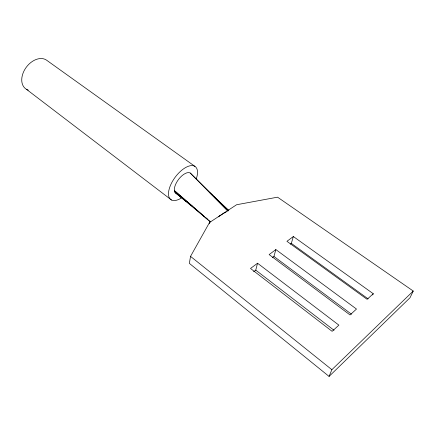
<?xml version="1.0" encoding="UTF-8"?>
<svg xmlns="http://www.w3.org/2000/svg" width="435" height="435" viewBox="0 0 435 435"><rect width="100%" height="100%" fill="white"/><g stroke="black" fill="none" stroke-linecap="round" stroke-linejoin="round"><path stroke-width="0.65" d="M190.535 256.384L189.355 263.382L329.067 376.416L410.004 297.747L413.25 291.037L277.546 197.175L236.586 204.744L209.518 222.502L190.535 256.384L331.872 369.69L329.067 376.416M209.284 223.764L209.518 222.502M218.587 216.837L219.903 215.684M219.882 215.803L224.346 212.775M253.6 271.755L255.747 270.14L257.542 263.229L338.892 325.141L332.117 331.334L250.506 268.471L257.542 263.229M272.397 257.612L273.941 256.454L275.855 249.576L356.493 309.046L350.044 314.94L269.14 254.584L275.855 249.576M290.265 244.171L291.33 243.372L293.353 236.531L373.263 293.712L372.735 294.941M331.872 369.69L413.25 291.037M373.263 293.712L367.118 299.329L286.937 241.316L293.353 236.531M224.324 212.894L226.303 211.899M194.923 166.377L46.349 60.019A17.732 12.316 -53.5 0 0 24.936 69.257A17.732 12.316 -53.5 0 0 28.286 90.127M291.33 243.372L368.157 298.888M273.941 256.454L351.507 314.206M26.491 89.349L171.504 200.013M255.747 270.14L334.031 330.279M186.729 201.845L176.115 193.39A12.419 5.916 -53.5 0 1 178.905 178.948A12.419 5.916 -53.5 0 1 191.356 174.169L228.163 210.208L214.912 197.708M192.297 206.19L174.984 192.324L208.403 220.099M209.447 220.969L210.491 221.834M201.4 213.9L174.408 190.628L210.382 221.959M202.422 214.781L204.455 216.538M205.983 217.853L207.511 219.169M209.55 220.926L210.567 221.806M210.094 192.993L213.047 195.761M214.031 196.685L228.81 210.535M190.285 173.032L227.94 211.312M181.014 198.24A20.527 9.777 -53.5 0 1 168.883 190.302A20.527 9.777 -53.5 0 1 187.724 166.513A20.527 9.777 -53.5 0 1 196.207 179.068"/></g></svg>
